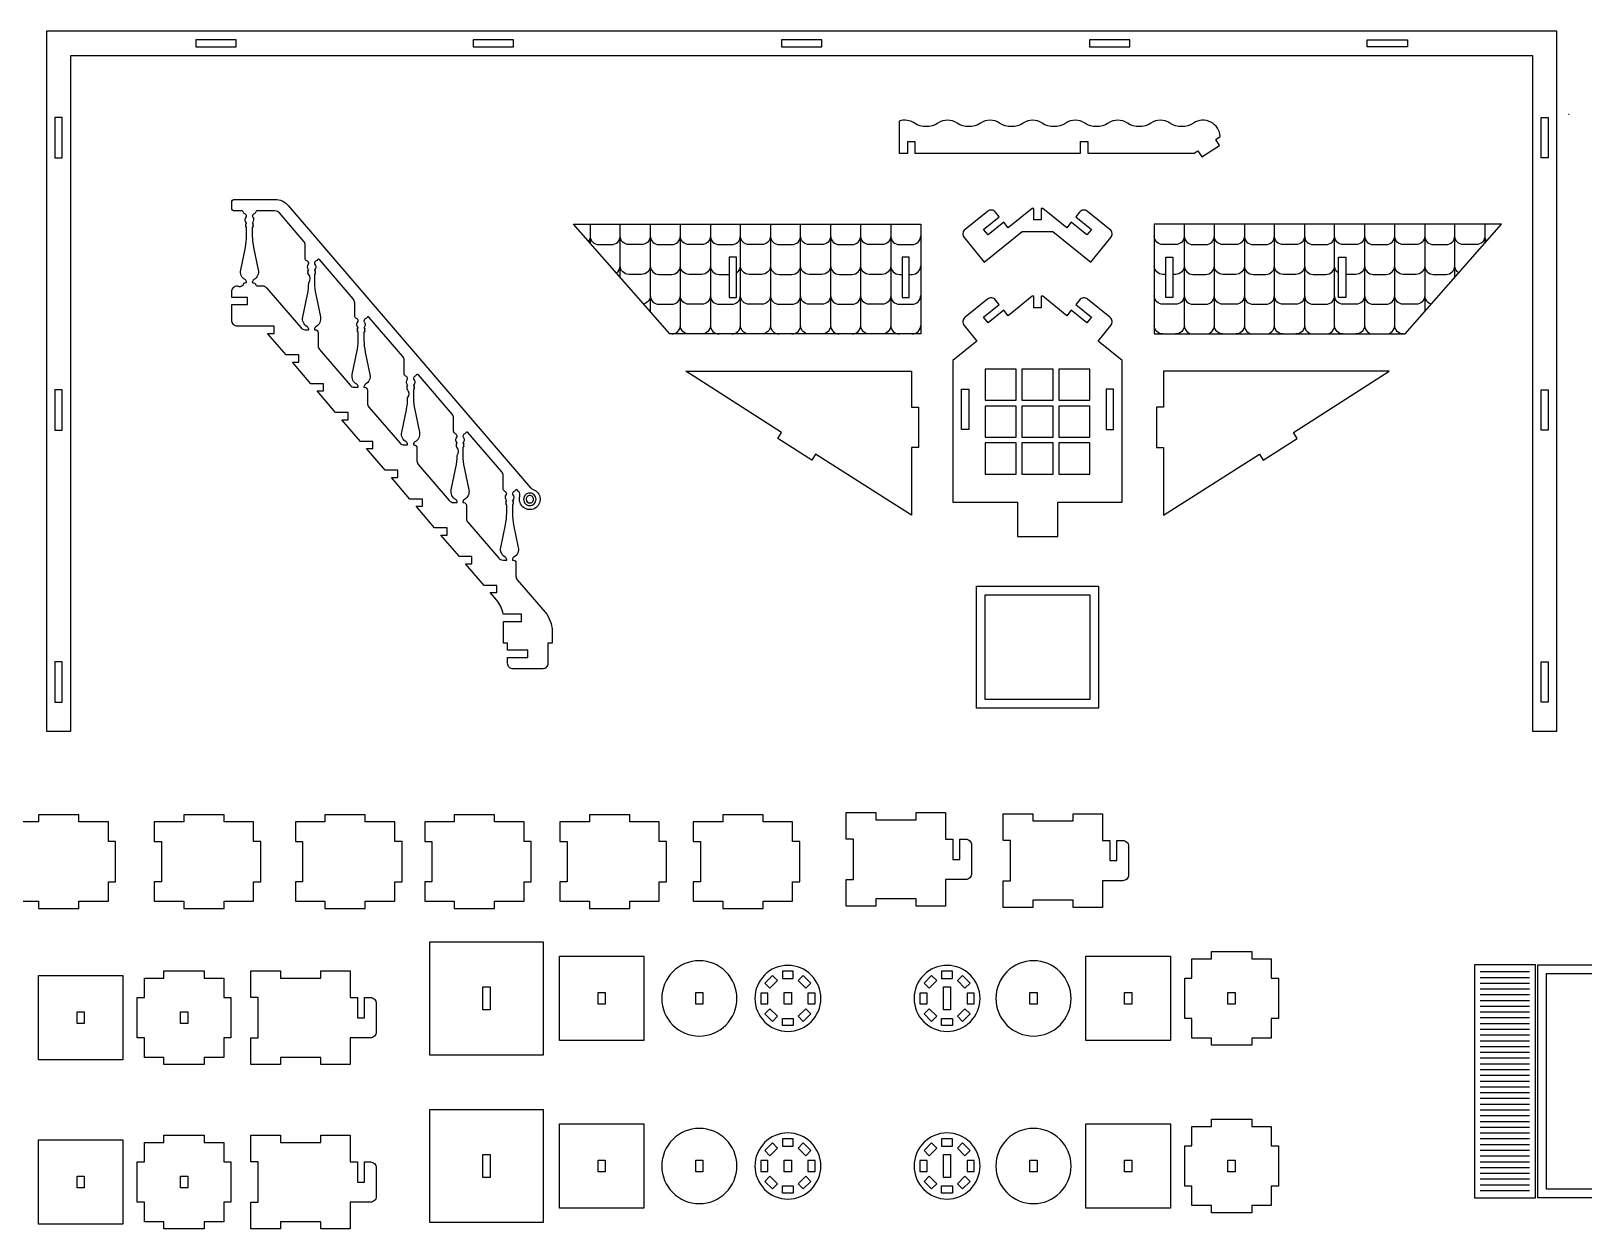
# Model space of a CAD drawing. Extents: x 9656 to 9770, y 1091 to 1154.
# Drawn here: x 9685.45 to 9712.41, y 1091.45 to 1112.24 of the extents above; entities that cross this region are included whole.
import ezdxf

# ---------------------------------------------------------------- set-up
doc = ezdxf.new("R2010")
doc.units = 0
doc.header["$MEASUREMENT"] = 0
doc.layers.add('LAYER_1', color=18, linetype='CONTINUOUS')

msp = doc.modelspace()

# ---------------------------------------------------------------- linework, layer by layer
at = {"layer": 'LAYER_1'}
for points in [[(9711.942, 1112.239), (9685.717, 1112.239), (9685.717, 1100.089), (9686.142, 1100.089), (9686.142, 1111.814), (9711.517, 1111.814), (9711.517, 1100.089), (9711.942, 1100.089)], [(9688.311, 1111.964), (9689.011, 1111.964), (9689.011, 1112.089), (9688.311, 1112.089)], [(9693.13, 1111.964), (9693.83, 1111.964), (9693.83, 1112.089), (9693.13, 1112.089)], [(9698.48, 1111.964), (9699.18, 1111.964), (9699.18, 1112.089), (9698.48, 1112.089)], [(9703.83, 1111.964), (9704.53, 1111.964), (9704.53, 1112.089), (9703.83, 1112.089)], [(9709.348, 1111.964), (9708.648, 1111.964), (9708.648, 1112.089), (9709.348, 1112.089)], [(9685.992, 1110.039), (9685.992, 1110.739), (9685.867, 1110.739), (9685.867, 1110.039)], [(9711.667, 1110.039), (9711.667, 1110.739), (9711.792, 1110.739), (9711.792, 1110.039)], [(9696.542, 1106.981), (9694.87, 1108.89), (9700.898, 1108.89), (9700.898, 1106.981)], [(9709.308, 1106.981), (9710.98, 1108.89), (9704.952, 1108.89), (9704.952, 1106.981)], [(9697.698, 1108.317), (9697.573, 1108.317), (9697.573, 1107.617), (9697.698, 1107.617)], [(9700.698, 1108.317), (9700.573, 1108.317), (9700.573, 1107.617), (9700.698, 1107.617)], [(9705.152, 1108.317), (9705.277, 1108.317), (9705.277, 1107.617), (9705.152, 1107.617)], [(9708.152, 1108.317), (9708.277, 1108.317), (9708.277, 1107.617), (9708.152, 1107.617)], [(9700.861, 1105.012), (9700.736, 1105.012), (9700.736, 1103.835), (9699.072, 1104.896), (9699.005, 1104.791), (9698.415, 1105.167), (9698.482, 1105.273), (9696.819, 1106.334), (9700.736, 1106.334), (9700.736, 1105.712), (9700.861, 1105.712)], [(9702.015, 1105.831), (9702.555, 1105.831), (9702.555, 1106.371), (9702.015, 1106.371)], [(9702.655, 1105.831), (9703.195, 1105.831), (9703.195, 1106.371), (9702.655, 1106.371)], [(9703.295, 1105.831), (9703.835, 1105.831), (9703.835, 1106.371), (9703.295, 1106.371)], [(9704.989, 1105.012), (9705.114, 1105.012), (9705.114, 1103.835), (9706.778, 1104.896), (9706.845, 1104.791), (9707.435, 1105.167), (9707.368, 1105.273), (9709.031, 1106.334), (9705.114, 1106.334), (9705.114, 1105.712), (9704.989, 1105.712)], [(9685.992, 1105.314), (9685.992, 1106.014), (9685.867, 1106.014), (9685.867, 1105.314)], [(9701.606, 1106.021), (9701.731, 1106.021), (9701.731, 1105.321), (9701.606, 1105.321)], [(9704.244, 1106.021), (9704.119, 1106.021), (9704.119, 1105.321), (9704.244, 1105.321)], [(9711.667, 1105.314), (9711.667, 1106.014), (9711.792, 1106.014), (9711.792, 1105.314)], [(9702.015, 1105.191), (9702.555, 1105.191), (9702.555, 1105.731), (9702.015, 1105.731)], [(9702.655, 1105.191), (9703.195, 1105.191), (9703.195, 1105.731), (9702.655, 1105.731)], [(9703.295, 1105.191), (9703.835, 1105.191), (9703.835, 1105.731), (9703.295, 1105.731)], [(9702.015, 1104.551), (9702.555, 1104.551), (9702.555, 1105.091), (9702.015, 1105.091)], [(9702.655, 1104.551), (9703.195, 1104.551), (9703.195, 1105.091), (9702.655, 1105.091)], [(9703.295, 1104.551), (9703.835, 1104.551), (9703.835, 1105.091), (9703.295, 1105.091)], [(9701.865, 1102.606), (9703.985, 1102.606), (9703.985, 1100.486), (9701.865, 1100.486)], [(9702.015, 1102.456), (9703.835, 1102.456), (9703.835, 1100.636), (9702.015, 1100.636)], [(9685.992, 1100.589), (9685.992, 1101.289), (9685.867, 1101.289), (9685.867, 1100.589)], [(9711.667, 1100.589), (9711.667, 1101.289), (9711.792, 1101.289), (9711.792, 1100.589)], [(9685.069, 1098.174), (9685.194, 1098.174), (9685.194, 1097.474), (9685.069, 1097.474), (9685.069, 1097.137), (9685.581, 1097.137), (9685.581, 1097.012), (9686.281, 1097.012), (9686.281, 1097.137), (9686.794, 1097.137), (9686.794, 1097.474), (9686.919, 1097.474), (9686.919, 1098.174), (9686.794, 1098.174), (9686.794, 1098.512), (9686.281, 1098.512), (9686.281, 1098.637), (9685.581, 1098.637), (9685.581, 1098.512), (9685.069, 1098.512)], [(9687.59, 1098.174), (9687.715, 1098.174), (9687.715, 1097.474), (9687.59, 1097.474), (9687.59, 1097.137), (9688.102, 1097.137), (9688.102, 1097.012), (9688.802, 1097.012), (9688.802, 1097.137), (9689.315, 1097.137), (9689.315, 1097.474), (9689.44, 1097.474), (9689.44, 1098.174), (9689.315, 1098.174), (9689.315, 1098.512), (9688.802, 1098.512), (9688.802, 1098.637), (9688.102, 1098.637), (9688.102, 1098.512), (9687.59, 1098.512)], [(9690.042, 1098.174), (9690.167, 1098.174), (9690.167, 1097.474), (9690.042, 1097.474), (9690.042, 1097.137), (9690.554, 1097.137), (9690.554, 1097.012), (9691.254, 1097.012), (9691.254, 1097.137), (9691.767, 1097.137), (9691.767, 1097.474), (9691.892, 1097.474), (9691.892, 1098.174), (9691.767, 1098.174), (9691.767, 1098.512), (9691.254, 1098.512), (9691.254, 1098.637), (9690.554, 1098.637), (9690.554, 1098.512), (9690.042, 1098.512)], [(9692.286, 1098.174), (9692.411, 1098.174), (9692.411, 1097.474), (9692.286, 1097.474), (9692.286, 1097.137), (9692.799, 1097.137), (9692.799, 1097.012), (9693.499, 1097.012), (9693.499, 1097.137), (9694.011, 1097.137), (9694.011, 1097.474), (9694.136, 1097.474), (9694.136, 1098.174), (9694.011, 1098.174), (9694.011, 1098.512), (9693.499, 1098.512), (9693.499, 1098.637), (9692.799, 1098.637), (9692.799, 1098.512), (9692.286, 1098.512)], [(9694.634, 1098.174), (9694.759, 1098.174), (9694.759, 1097.474), (9694.634, 1097.474), (9694.634, 1097.137), (9695.147, 1097.137), (9695.147, 1097.012), (9695.847, 1097.012), (9695.847, 1097.137), (9696.359, 1097.137), (9696.359, 1097.474), (9696.484, 1097.474), (9696.484, 1098.174), (9696.359, 1098.174), (9696.359, 1098.512), (9695.847, 1098.512), (9695.847, 1098.637), (9695.147, 1098.637), (9695.147, 1098.512), (9694.634, 1098.512)], [(9696.948, 1098.174), (9697.073, 1098.174), (9697.073, 1097.474), (9696.948, 1097.474), (9696.948, 1097.137), (9697.46, 1097.137), (9697.46, 1097.012), (9698.16, 1097.012), (9698.16, 1097.137), (9698.673, 1097.137), (9698.673, 1097.474), (9698.798, 1097.474), (9698.798, 1098.174), (9698.673, 1098.174), (9698.673, 1098.512), (9698.16, 1098.512), (9698.16, 1098.637), (9697.46, 1098.637), (9697.46, 1098.512), (9696.948, 1098.512)], [(9692.376, 1094.466), (9692.376, 1096.432), (9694.341, 1096.432), (9694.341, 1094.466)], [(9706.645, 1096.137), (9706.982, 1096.137), (9706.982, 1095.799), (9707.107, 1095.799), (9707.107, 1095.099), (9706.982, 1095.099), (9706.982, 1094.761), (9706.645, 1094.761), (9706.645, 1094.636), (9705.945, 1094.636), (9705.945, 1094.761), (9705.607, 1094.761), (9705.607, 1095.099), (9705.482, 1095.099), (9705.482, 1095.799), (9705.607, 1095.799), (9705.607, 1096.137), (9705.945, 1096.137), (9705.945, 1096.262), (9706.645, 1096.262)], [(9694.626, 1094.716), (9694.626, 1096.182), (9696.091, 1096.182), (9696.091, 1094.716)], [(9703.766, 1094.716), (9703.766, 1096.182), (9705.232, 1096.182), (9705.232, 1094.716)], [(9711.569, 1096.029), (9710.509, 1096.029), (9710.509, 1091.989), (9711.569, 1091.989)], [(9713.729, 1096.029), (9713.729, 1091.989), (9711.609, 1091.989), (9711.609, 1096.029)], [(9685.581, 1094.381), (9685.581, 1095.846), (9687.046, 1095.846), (9687.046, 1094.381)], [(9688.459, 1095.801), (9688.797, 1095.801), (9688.797, 1095.464), (9688.922, 1095.464), (9688.922, 1094.764), (9688.797, 1094.764), (9688.797, 1094.426), (9688.459, 1094.426), (9688.459, 1094.301), (9687.759, 1094.301), (9687.759, 1094.426), (9687.421, 1094.426), (9687.421, 1094.764), (9687.296, 1094.764), (9687.296, 1095.464), (9687.421, 1095.464), (9687.421, 1095.801), (9687.759, 1095.801), (9687.759, 1095.926), (9688.459, 1095.926)], [(9698.412, 1095.76), (9698.28, 1095.628), (9698.192, 1095.716), (9698.324, 1095.848)], [(9698.498, 1095.795), (9698.685, 1095.795), (9698.685, 1095.92), (9698.498, 1095.92)], [(9698.902, 1095.628), (9698.77, 1095.76), (9698.858, 1095.848), (9698.991, 1095.716)], [(9701.176, 1095.76), (9701.044, 1095.628), (9700.955, 1095.716), (9701.087, 1095.848)], [(9701.261, 1095.795), (9701.448, 1095.795), (9701.448, 1095.92), (9701.261, 1095.92)], [(9701.666, 1095.628), (9701.534, 1095.76), (9701.622, 1095.848), (9701.754, 1095.716)], [(9711.759, 1095.879), (9713.579, 1095.879), (9713.579, 1092.139), (9711.759, 1092.139)], [(9693.296, 1095.249), (9693.296, 1095.649), (9693.421, 1095.649), (9693.421, 1095.249)], [(9695.296, 1095.349), (9695.296, 1095.549), (9695.421, 1095.549), (9695.421, 1095.349)], [(9696.991, 1095.349), (9696.991, 1095.549), (9697.116, 1095.549), (9697.116, 1095.349)], [(9698.245, 1095.355), (9698.245, 1095.542), (9698.12, 1095.542), (9698.12, 1095.355)], [(9698.529, 1095.349), (9698.529, 1095.549), (9698.654, 1095.549), (9698.654, 1095.349)], [(9698.938, 1095.542), (9698.938, 1095.355), (9699.063, 1095.355), (9699.063, 1095.542)], [(9701.008, 1095.355), (9701.008, 1095.542), (9700.883, 1095.542), (9700.883, 1095.355)], [(9701.417, 1095.649), (9701.417, 1095.249), (9701.292, 1095.249), (9701.292, 1095.649)], [(9701.701, 1095.542), (9701.701, 1095.355), (9701.826, 1095.355), (9701.826, 1095.542)], [(9702.792, 1095.349), (9702.792, 1095.549), (9702.917, 1095.549), (9702.917, 1095.349)], [(9704.436, 1095.349), (9704.436, 1095.549), (9704.561, 1095.549), (9704.561, 1095.349)], [(9706.232, 1095.349), (9706.232, 1095.549), (9706.357, 1095.549), (9706.357, 1095.349)], [(9686.251, 1095.014), (9686.251, 1095.214), (9686.376, 1095.214), (9686.376, 1095.014)], [(9688.047, 1095.014), (9688.047, 1095.214), (9688.172, 1095.214), (9688.172, 1095.014)], [(9698.412, 1095.138), (9698.28, 1095.27), (9698.192, 1095.182), (9698.324, 1095.049)], [(9698.902, 1095.27), (9698.77, 1095.138), (9698.858, 1095.049), (9698.991, 1095.182)], [(9701.176, 1095.138), (9701.044, 1095.27), (9700.955, 1095.182), (9701.087, 1095.049)], [(9701.666, 1095.27), (9701.534, 1095.138), (9701.622, 1095.049), (9701.754, 1095.182)], [(9698.498, 1095.102), (9698.685, 1095.102), (9698.685, 1094.977), (9698.498, 1094.977)], [(9701.261, 1095.102), (9701.448, 1095.102), (9701.448, 1094.977), (9701.261, 1094.977)], [(9692.376, 1091.557), (9692.376, 1093.523), (9694.341, 1093.523), (9694.341, 1091.557)], [(9694.626, 1091.807), (9694.626, 1093.273), (9696.091, 1093.273), (9696.091, 1091.807)], [(9703.766, 1091.807), (9703.766, 1093.273), (9705.232, 1093.273), (9705.232, 1091.807)], [(9706.645, 1093.228), (9706.982, 1093.228), (9706.982, 1092.89), (9707.107, 1092.89), (9707.107, 1092.19), (9706.982, 1092.19), (9706.982, 1091.852), (9706.645, 1091.852), (9706.645, 1091.727), (9705.945, 1091.727), (9705.945, 1091.852), (9705.607, 1091.852), (9705.607, 1092.19), (9705.482, 1092.19), (9705.482, 1092.89), (9705.607, 1092.89), (9705.607, 1093.228), (9705.945, 1093.228), (9705.945, 1093.353), (9706.645, 1093.353)], [(9685.581, 1091.528), (9685.581, 1092.993), (9687.046, 1092.993), (9687.046, 1091.528)], [(9688.459, 1092.948), (9688.797, 1092.948), (9688.797, 1092.611), (9688.922, 1092.611), (9688.922, 1091.911), (9688.797, 1091.911), (9688.797, 1091.573), (9688.459, 1091.573), (9688.459, 1091.448), (9687.759, 1091.448), (9687.759, 1091.573), (9687.421, 1091.573), (9687.421, 1091.911), (9687.296, 1091.911), (9687.296, 1092.611), (9687.421, 1092.611), (9687.421, 1092.948), (9687.759, 1092.948), (9687.759, 1093.073), (9688.459, 1093.073)], [(9698.498, 1092.886), (9698.685, 1092.886), (9698.685, 1093.011), (9698.498, 1093.011)], [(9701.261, 1092.886), (9701.448, 1092.886), (9701.448, 1093.011), (9701.261, 1093.011)], [(9693.296, 1092.34), (9693.296, 1092.74), (9693.421, 1092.74), (9693.421, 1092.34)], [(9698.412, 1092.851), (9698.28, 1092.719), (9698.192, 1092.807), (9698.324, 1092.94)], [(9698.902, 1092.719), (9698.77, 1092.851), (9698.858, 1092.94), (9698.991, 1092.807)], [(9701.176, 1092.851), (9701.044, 1092.719), (9700.955, 1092.807), (9701.087, 1092.94)], [(9701.417, 1092.74), (9701.417, 1092.34), (9701.292, 1092.34), (9701.292, 1092.74)], [(9701.666, 1092.719), (9701.534, 1092.851), (9701.622, 1092.94), (9701.754, 1092.807)], [(9695.296, 1092.44), (9695.296, 1092.64), (9695.421, 1092.64), (9695.421, 1092.44)], [(9696.991, 1092.44), (9696.991, 1092.64), (9697.116, 1092.64), (9697.116, 1092.44)], [(9698.245, 1092.447), (9698.245, 1092.634), (9698.12, 1092.634), (9698.12, 1092.447)], [(9698.529, 1092.44), (9698.529, 1092.64), (9698.654, 1092.64), (9698.654, 1092.44)], [(9698.938, 1092.634), (9698.938, 1092.447), (9699.063, 1092.447), (9699.063, 1092.634)], [(9701.008, 1092.447), (9701.008, 1092.634), (9700.883, 1092.634), (9700.883, 1092.447)], [(9701.701, 1092.634), (9701.701, 1092.447), (9701.826, 1092.447), (9701.826, 1092.634)], [(9702.792, 1092.44), (9702.792, 1092.64), (9702.917, 1092.64), (9702.917, 1092.44)], [(9704.436, 1092.44), (9704.436, 1092.64), (9704.561, 1092.64), (9704.561, 1092.44)], [(9706.232, 1092.44), (9706.232, 1092.64), (9706.357, 1092.64), (9706.357, 1092.44)], [(9686.251, 1092.161), (9686.251, 1092.361), (9686.376, 1092.361), (9686.376, 1092.161)], [(9688.047, 1092.161), (9688.047, 1092.361), (9688.172, 1092.361), (9688.172, 1092.161)], [(9698.412, 1092.229), (9698.28, 1092.361), (9698.192, 1092.273), (9698.324, 1092.141)], [(9698.498, 1092.194), (9698.685, 1092.194), (9698.685, 1092.069), (9698.498, 1092.069)], [(9698.902, 1092.361), (9698.77, 1092.229), (9698.858, 1092.141), (9698.991, 1092.273)], [(9701.176, 1092.229), (9701.044, 1092.361), (9700.955, 1092.273), (9701.087, 1092.141)], [(9701.261, 1092.194), (9701.448, 1092.194), (9701.448, 1092.069), (9701.261, 1092.069)], [(9701.666, 1092.361), (9701.534, 1092.229), (9701.622, 1092.141), (9701.754, 1092.273)]]:
    msp.add_lwpolyline(points, close=True, dxfattribs=at)
for points in [[(9712.142, 1110.795), (9712.153, 1110.795)], [(9695.158, 1108.89), (9695.158, 1108.561)], [(9695.68, 1107.965), (9695.68, 1108.89)], [(9696.202, 1108.89), (9696.202, 1107.369)], [(9709.648, 1108.89), (9709.648, 1107.369)], [(9710.17, 1107.965), (9710.17, 1108.89)], [(9710.692, 1108.89), (9710.692, 1108.561)], [(9711.469, 1095.909), (9710.609, 1095.909)], [(9711.469, 1095.809), (9710.609, 1095.809)], [(9711.469, 1095.709), (9710.609, 1095.709)], [(9711.469, 1095.609), (9710.609, 1095.609)], [(9711.469, 1095.509), (9710.609, 1095.509)], [(9711.469, 1095.409), (9710.609, 1095.409)], [(9711.469, 1095.309), (9710.609, 1095.309)], [(9711.469, 1095.209), (9710.609, 1095.209)], [(9711.469, 1095.109), (9710.609, 1095.109)], [(9711.469, 1095.009), (9710.609, 1095.009)], [(9711.469, 1094.909), (9710.609, 1094.909)], [(9711.469, 1094.809), (9710.609, 1094.809)], [(9711.469, 1094.709), (9710.609, 1094.709)], [(9711.469, 1094.609), (9710.609, 1094.609)], [(9711.469, 1094.509), (9710.609, 1094.509)], [(9711.469, 1094.409), (9710.609, 1094.409)], [(9711.469, 1094.309), (9710.609, 1094.309)], [(9711.469, 1094.209), (9710.609, 1094.209)], [(9711.469, 1094.109), (9710.609, 1094.109)], [(9711.469, 1094.009), (9710.609, 1094.009)], [(9711.469, 1093.909), (9710.609, 1093.909)], [(9711.469, 1093.809), (9710.609, 1093.809)], [(9711.469, 1093.709), (9710.609, 1093.709)], [(9711.469, 1093.609), (9710.609, 1093.609)], [(9711.469, 1093.509), (9710.609, 1093.509)], [(9711.469, 1093.409), (9710.609, 1093.409)], [(9711.469, 1093.309), (9710.609, 1093.309)], [(9711.469, 1093.209), (9710.609, 1093.209)], [(9711.469, 1093.109), (9710.609, 1093.109)], [(9711.469, 1093.009), (9710.609, 1093.009)], [(9711.469, 1092.909), (9710.609, 1092.909)], [(9711.469, 1092.809), (9710.609, 1092.809)], [(9711.469, 1092.709), (9710.609, 1092.709)], [(9711.469, 1092.609), (9710.609, 1092.609)], [(9711.469, 1092.509), (9710.609, 1092.509)], [(9711.469, 1092.409), (9710.609, 1092.409)], [(9711.469, 1092.309), (9710.609, 1092.309)], [(9711.469, 1092.209), (9710.609, 1092.209)], [(9711.469, 1092.109), (9710.609, 1092.109)]]:
    msp.add_lwpolyline(points, dxfattribs=at)
for points in [[(9703.672, 1110.12), (9703.672, 1110.32), (9703.797, 1110.32), (9703.797, 1110.12), (9705.646, 1110.12), (9705.71, 1110.16), (9705.777, 1110.055), (9706.087, 1110.253), (9706.02, 1110.358), (9706.097, 1110.407, 0.579603), (9705.632, 1110.641, -0.300981), (9705.224, 1110.641, 0.300981), (9704.893, 1110.641, -0.300981), (9704.485, 1110.641, 0.300981), (9704.154, 1110.641, -0.300981), (9703.746, 1110.641, 0.300981), (9703.414, 1110.641, -0.300981), (9703.006, 1110.641, 0.300981), (9702.675, 1110.641, -0.300981), (9702.267, 1110.641, 0.300981), (9701.936, 1110.641, -0.300981), (9701.528, 1110.641, 0.300981), (9701.197, 1110.641, -0.300981), (9700.789, 1110.641, 0.236244), (9700.522, 1110.674), (9700.522, 1110.12), (9700.672, 1110.12), (9700.672, 1110.32), (9700.797, 1110.32), (9700.797, 1110.12)], [(9693.652, 1101.992), (9693.965, 1101.992), (9693.965, 1102.117), (9693.647, 1102.117, 0.140614), (9693.532, 1102.368), (9693.425, 1102.492), (9693.536, 1102.492), (9693.536, 1102.617), (9693.317, 1102.617), (9692.995, 1102.992), (9693.106, 1102.992), (9693.106, 1103.117), (9692.888, 1103.117), (9692.566, 1103.492), (9692.677, 1103.492), (9692.677, 1103.617), (9692.458, 1103.617), (9692.136, 1103.992), (9692.247, 1103.992), (9692.247, 1104.117), (9692.029, 1104.117), (9691.707, 1104.492), (9691.818, 1104.492), (9691.818, 1104.617), (9691.599, 1104.617), (9691.277, 1104.992), (9691.388, 1104.992), (9691.388, 1105.117), (9691.17, 1105.117), (9690.848, 1105.492), (9690.959, 1105.492), (9690.959, 1105.617), (9690.74, 1105.617), (9690.418, 1105.992), (9690.529, 1105.992), (9690.529, 1106.117), (9690.311, 1106.117), (9689.988, 1106.492), (9690.1, 1106.492), (9690.1, 1106.617), (9689.881, 1106.617), (9689.559, 1106.992), (9689.67, 1106.992), (9689.67, 1107.117), (9689.036, 1107.117, -0.414214), (9688.936, 1107.217), (9688.936, 1107.492), (9689.207, 1107.492), (9689.207, 1107.617), (9688.936, 1107.617), (9688.936, 1107.717, -0.414214), (9689.036, 1107.817, 0.352171), (9689.133, 1107.833, -0.352171), (9689.182, 1107.872), (9689.193, 1107.872), (9689.193, 1107.881, 0.272519), (9689.168, 1107.925, -0.328849), (9689.091, 1108.093), (9689.172, 1108.482, 0.051698), (9689.193, 1108.687), (9689.193, 1108.83, 0.366837), (9689.189, 1108.835, -0.600564), (9689.183, 1108.854, 0.39765), (9689.183, 1108.86, -0.39765), (9689.183, 1108.875, 0.39765), (9689.183, 1108.882, -0.594353), (9689.189, 1108.901, 0.584261), (9689.192, 1108.909, -0.375636), (9689.191, 1109.015, 0.187098), (9689.193, 1109.022, 0.294683), (9689.163, 1109.066, -0.244569), (9689.133, 1109.102, 0.352171), (9689.113, 1109.117), (9688.986, 1109.117, -0.414214), (9688.936, 1109.167), (9688.936, 1109.267, -0.414214), (9688.986, 1109.317), (9689.686, 1109.317, -0.21865), (9689.914, 1109.213), (9694.124, 1104.312, 0.134714), (9694.168, 1104.283, -0.655406), (9694.196, 1103.954, -0.655406), (9693.937, 1104.158, 0.245805), (9693.916, 1104.248), (9693.895, 1104.272, 0.507332), (9693.863, 1104.27, -0.156752), (9693.839, 1104.25, 0.294683), (9693.809, 1104.205, 0.187098), (9693.811, 1104.198, -0.375636), (9693.81, 1104.092, 0.584261), (9693.813, 1104.084, -0.594353), (9693.819, 1104.066, 0.39765), (9693.819, 1104.059, -0.39765), (9693.819, 1104.044, 0.39765), (9693.819, 1104.037, -0.600564), (9693.813, 1104.019, 0.366837), (9693.809, 1104.014), (9693.809, 1103.871, 0.051698), (9693.83, 1103.666), (9693.911, 1103.277, -0.328849), (9693.834, 1103.108, 0.272519), (9693.809, 1103.064), (9693.809, 1103.056), (9693.82, 1103.056, -0.414214), (9693.87, 1103.006), (9693.87, 1102.778, 0.179323), (9693.894, 1102.713), (9694.377, 1102.151, -0.179323), (9694.498, 1101.825), (9694.498, 1101.617), (9694.425, 1101.617), (9694.425, 1101.267, -0.414214), (9694.325, 1101.167), (9693.825, 1101.167, -0.414214), (9693.725, 1101.267), (9693.725, 1101.367), (9694.075, 1101.367), (9694.075, 1101.492), (9693.725, 1101.492), (9693.725, 1101.617), (9693.652, 1101.617)], [(9702.988, 1109.161), (9702.988, 1108.961), (9702.863, 1108.961), (9702.863, 1109.161), (9702.834, 1109.161), (9702.417, 1108.823), (9702.338, 1108.92), (9702.066, 1108.7), (9701.988, 1108.797), (9702.26, 1109.017), (9702.197, 1109.095, 0.414214), (9702.056, 1109.11), (9701.667, 1108.795, 0.414214), (9701.653, 1108.654), (9701.999, 1108.227), (9702.658, 1108.761), (9703.192, 1108.761), (9703.851, 1108.227), (9704.197, 1108.654, 0.414214), (9704.183, 1108.795), (9703.794, 1109.11, 0.414214), (9703.653, 1109.095), (9703.59, 1109.017), (9703.862, 1108.797), (9703.784, 1108.7), (9703.512, 1108.92), (9703.433, 1108.823), (9703.016, 1109.161)], [(9689.354, 1109.102, -0.251154), (9689.324, 1109.066, 0.294683), (9689.293, 1109.022, 0.187098), (9689.296, 1109.015, -0.375636), (9689.295, 1108.909, 0.584261), (9689.298, 1108.901, -0.594353), (9689.304, 1108.882, 0.39765), (9689.304, 1108.875, -0.39765), (9689.304, 1108.86, 0.39765), (9689.304, 1108.854, -0.600564), (9689.297, 1108.835, 0.366837), (9689.293, 1108.83), (9689.293, 1108.687, 0.051698), (9689.315, 1108.482), (9689.396, 1108.093, -0.328849), (9689.319, 1107.925, 0.272519), (9689.293, 1107.881), (9689.293, 1107.872, -0.352171), (9689.354, 1107.833, 0.352171), (9689.373, 1107.817), (9689.463, 1107.817, -0.21865), (9689.539, 1107.783), (9690.134, 1107.091, 0.21865), (9690.209, 1107.056), (9690.272, 1107.056), (9690.272, 1107.064, 0.272519), (9690.246, 1107.108, -0.328849), (9690.169, 1107.277), (9690.251, 1107.666, 0.051698), (9690.272, 1107.871, 0.366837), (9690.268, 1108.019, -0.600564), (9690.262, 1108.037, 0.39765), (9690.262, 1108.044, -0.39765), (9690.262, 1108.059, 0.39765), (9690.262, 1108.066, -0.594353), (9690.268, 1108.084, 0.584261), (9690.271, 1108.092, -0.375636), (9690.27, 1108.198, 0.187098), (9690.272, 1108.205, 0.294683), (9690.241, 1108.25, -0.302722), (9690.211, 1108.296), (9690.211, 1108.524, 0.179323), (9690.187, 1108.589), (9689.762, 1109.083, 0.21865), (9689.686, 1109.117), (9689.373, 1109.117, 0.352171)], [(9691.127, 1107.019, -0.600564), (9691.121, 1107.037, 0.39765), (9691.121, 1107.044, -0.39765), (9691.121, 1107.059, 0.39765), (9691.121, 1107.066, -0.594353), (9691.127, 1107.084, 0.584261), (9691.13, 1107.092, -0.375636), (9691.129, 1107.198, 0.187098), (9691.131, 1107.205, 0.294683), (9691.101, 1107.25, -0.302722), (9691.07, 1107.296), (9691.07, 1107.524, 0.179323), (9691.046, 1107.589), (9690.458, 1108.272, 0.507332), (9690.426, 1108.27, -0.156752), (9690.403, 1108.25, 0.294683), (9690.372, 1108.205, 0.187098), (9690.375, 1108.198, -0.375636), (9690.374, 1108.092, 0.584261), (9690.377, 1108.084, -0.594353), (9690.383, 1108.066, 0.39765), (9690.383, 1108.059, -0.39765), (9690.383, 1108.044, 0.39765), (9690.383, 1108.037, -0.600564), (9690.376, 1108.019, 0.366837), (9690.372, 1108.014), (9690.372, 1107.871, 0.051698), (9690.393, 1107.666), (9690.475, 1107.277, -0.328849), (9690.398, 1107.108, 0.272519), (9690.372, 1107.064), (9690.372, 1107.056), (9690.384, 1107.056, -0.414214), (9690.434, 1107.006), (9690.434, 1106.778, 0.179323), (9690.458, 1106.713), (9690.993, 1106.091, 0.21865), (9691.068, 1106.056), (9691.131, 1106.056), (9691.131, 1106.064, 0.272519), (9691.106, 1106.108, -0.328849), (9691.029, 1106.277), (9691.11, 1106.666, 0.051698), (9691.131, 1106.871), (9691.131, 1107.014, 0.366837)], [(9703.275, 1103.464), (9703.275, 1104.064), (9704.394, 1104.064), (9704.394, 1106.521), (9703.977, 1106.858), (9704.197, 1107.13, 0.414214), (9704.183, 1107.271), (9703.794, 1107.586, 0.414214), (9703.653, 1107.571), (9703.59, 1107.493), (9703.862, 1107.273), (9703.784, 1107.176), (9703.512, 1107.396), (9703.433, 1107.299), (9703.016, 1107.636), (9702.988, 1107.636), (9702.988, 1107.436), (9702.863, 1107.436), (9702.863, 1107.636), (9702.834, 1107.636), (9702.417, 1107.299), (9702.338, 1107.396), (9702.066, 1107.176), (9701.988, 1107.273), (9702.26, 1107.493), (9702.197, 1107.571, 0.414214), (9702.056, 1107.586), (9701.667, 1107.271, 0.414214), (9701.653, 1107.13), (9701.873, 1106.858), (9701.456, 1106.521), (9701.456, 1104.064), (9702.575, 1104.064), (9702.575, 1103.464)], [(9691.969, 1105.666, 0.051698), (9691.99, 1105.871, 0.366837), (9691.986, 1106.019, -0.600564), (9691.98, 1106.037, 0.39765), (9691.98, 1106.044, -0.39765), (9691.98, 1106.059, 0.39765), (9691.98, 1106.066, -0.594353), (9691.986, 1106.084, 0.584261), (9691.989, 1106.092, -0.375636), (9691.988, 1106.198, 0.187098), (9691.99, 1106.205, 0.294683), (9691.96, 1106.25, -0.302722), (9691.929, 1106.296), (9691.929, 1106.524, 0.179323), (9691.905, 1106.589), (9691.318, 1107.272, 0.507332), (9691.285, 1107.27, -0.156752), (9691.262, 1107.25, 0.294683), (9691.231, 1107.205, 0.187098), (9691.234, 1107.198, -0.375636), (9691.233, 1107.092, 0.584261), (9691.236, 1107.084, -0.594353), (9691.242, 1107.066, 0.39765), (9691.242, 1107.059, -0.39765), (9691.242, 1107.044, 0.39765), (9691.242, 1107.037, -0.600564), (9691.235, 1107.019, 0.366837), (9691.231, 1107.014), (9691.231, 1106.871, 0.051698), (9691.253, 1106.666), (9691.334, 1106.277, -0.328849), (9691.257, 1106.108, 0.272519), (9691.231, 1106.064), (9691.231, 1106.056), (9691.243, 1106.056, -0.414214), (9691.293, 1106.006), (9691.293, 1105.778, 0.179323), (9691.317, 1105.713), (9691.852, 1105.091, 0.21865), (9691.928, 1105.056), (9691.99, 1105.056), (9691.99, 1105.064, 0.272519), (9691.965, 1105.108, -0.328849), (9691.888, 1105.277)], [(9692.849, 1104.871, 0.366837), (9692.845, 1105.019, -0.600564), (9692.839, 1105.037, 0.39765), (9692.839, 1105.044, -0.39765), (9692.839, 1105.059, 0.39765), (9692.839, 1105.066, -0.594353), (9692.845, 1105.084, 0.584261), (9692.848, 1105.092, -0.375636), (9692.847, 1105.198, 0.187098), (9692.849, 1105.205, 0.294683), (9692.819, 1105.25, -0.302722), (9692.788, 1105.296), (9692.788, 1105.524, 0.179323), (9692.764, 1105.589), (9692.177, 1106.272, 0.507332), (9692.144, 1106.27, -0.156752), (9692.121, 1106.25, 0.294683), (9692.09, 1106.205, 0.187098), (9692.093, 1106.198, -0.375636), (9692.092, 1106.092, 0.584261), (9692.095, 1106.084, -0.594353), (9692.101, 1106.066, 0.39765), (9692.101, 1106.059, -0.39765), (9692.101, 1106.044, 0.39765), (9692.101, 1106.037, -0.600564), (9692.095, 1106.019, 0.366837), (9692.09, 1106.014), (9692.09, 1105.871, 0.051698), (9692.112, 1105.666), (9692.193, 1105.277, -0.328849), (9692.116, 1105.108, 0.272519), (9692.09, 1105.064), (9692.09, 1105.056), (9692.102, 1105.056, -0.414214), (9692.152, 1105.006), (9692.152, 1104.778, 0.179323), (9692.176, 1104.713), (9692.711, 1104.091, 0.21865), (9692.787, 1104.056), (9692.849, 1104.056), (9692.849, 1104.064, 0.272519), (9692.824, 1104.108, -0.328849), (9692.747, 1104.277), (9692.828, 1104.666, 0.051698)], [(9693.709, 1104.014, 0.366837), (9693.704, 1104.019, -0.600564), (9693.698, 1104.037, 0.39765), (9693.698, 1104.044, -0.39765), (9693.698, 1104.059, 0.39765), (9693.698, 1104.066, -0.594353), (9693.704, 1104.084, 0.584261), (9693.707, 1104.092, -0.375636), (9693.706, 1104.198, 0.187098), (9693.709, 1104.205, 0.294683), (9693.678, 1104.25, -0.302722), (9693.647, 1104.296), (9693.647, 1104.524, 0.179323), (9693.623, 1104.589), (9693.036, 1105.272, 0.507332), (9693.004, 1105.27, -0.156752), (9692.98, 1105.25, 0.294683), (9692.95, 1105.205, 0.187098), (9692.952, 1105.198, -0.375636), (9692.951, 1105.092, 0.584261), (9692.954, 1105.084, -0.594353), (9692.96, 1105.066, 0.39765), (9692.96, 1105.059, -0.39765), (9692.96, 1105.044, 0.39765), (9692.96, 1105.037, -0.600564), (9692.954, 1105.019, 0.366837), (9692.949, 1105.014), (9692.949, 1104.871, 0.051698), (9692.971, 1104.666), (9693.052, 1104.277, -0.328849), (9692.975, 1104.108, 0.272519), (9692.949, 1104.064), (9692.949, 1104.056), (9692.961, 1104.056, -0.414214), (9693.011, 1104.006), (9693.011, 1103.778, 0.179323), (9693.035, 1103.713), (9693.57, 1103.091, 0.21865), (9693.646, 1103.056), (9693.709, 1103.056), (9693.709, 1103.064, 0.272519), (9693.683, 1103.108, -0.328849), (9693.606, 1103.277), (9693.687, 1103.666, 0.051698), (9693.709, 1103.871)], [(9694.11, 1104.221, 0.414214), (9694.002, 1104.112, 0.414214), (9694.11, 1104.004, 0.414214), (9694.219, 1104.112, 0.414214)], [(9694.11, 1104.177, 0.414214), (9694.046, 1104.112, 0.414214), (9694.11, 1104.048, 0.414214), (9694.175, 1104.112, 0.414214)], [(9701.454, 1098.212), (9701.454, 1097.862), (9701.579, 1097.862), (9701.579, 1098.212), (9701.679, 1098.212, -0.414214), (9701.779, 1098.112), (9701.779, 1097.612, -0.414214), (9701.679, 1097.512), (9701.329, 1097.512), (9701.329, 1097.05), (9700.816, 1097.05), (9700.816, 1097.175), (9700.116, 1097.175), (9700.116, 1097.05), (9699.604, 1097.05), (9699.604, 1097.512), (9699.729, 1097.512), (9699.729, 1098.212), (9699.604, 1098.212), (9699.604, 1098.675), (9700.116, 1098.675), (9700.116, 1098.55), (9700.816, 1098.55), (9700.816, 1098.675), (9701.329, 1098.675), (9701.329, 1098.212)], [(9704.179, 1098.192), (9704.179, 1097.842), (9704.304, 1097.842), (9704.304, 1098.192), (9704.404, 1098.192, -0.414214), (9704.504, 1098.092), (9704.504, 1097.592, -0.414214), (9704.404, 1097.492), (9704.054, 1097.492), (9704.054, 1097.029), (9703.542, 1097.029), (9703.542, 1097.154), (9702.842, 1097.154), (9702.842, 1097.029), (9702.329, 1097.029), (9702.329, 1097.492), (9702.454, 1097.492), (9702.454, 1098.192), (9702.329, 1098.192), (9702.329, 1098.654), (9702.842, 1098.654), (9702.842, 1098.529), (9703.542, 1098.529), (9703.542, 1098.654), (9704.054, 1098.654), (9704.054, 1098.192)], [(9697.054, 1096.102, 0.414214), (9696.401, 1095.449, 0.414214), (9697.054, 1094.796, 0.414214), (9697.707, 1095.449, 0.414214)], [(9698.591, 1096.022, 0.414214), (9698.018, 1095.449, 0.414214), (9698.591, 1094.876, 0.414214), (9699.164, 1095.449, 0.414214)], [(9701.355, 1096.022, 0.414214), (9700.782, 1095.449, 0.414214), (9701.355, 1094.876, 0.414214), (9701.928, 1095.449, 0.414214)], [(9702.855, 1096.102, 0.414214), (9702.202, 1095.449, 0.414214), (9702.855, 1094.796, 0.414214), (9703.508, 1095.449, 0.414214)], [(9691.118, 1095.464), (9691.118, 1095.114), (9691.243, 1095.114), (9691.243, 1095.464), (9691.343, 1095.464, -0.414214), (9691.443, 1095.364), (9691.443, 1094.864, -0.414214), (9691.343, 1094.764), (9690.993, 1094.764), (9690.993, 1094.301), (9690.48, 1094.301), (9690.48, 1094.426), (9689.78, 1094.426), (9689.78, 1094.301), (9689.268, 1094.301), (9689.268, 1094.764), (9689.393, 1094.764), (9689.393, 1095.464), (9689.268, 1095.464), (9689.268, 1095.926), (9689.78, 1095.926), (9689.78, 1095.801), (9690.48, 1095.801), (9690.48, 1095.926), (9690.993, 1095.926), (9690.993, 1095.464)], [(9691.118, 1092.611), (9691.118, 1092.261), (9691.243, 1092.261), (9691.243, 1092.611), (9691.343, 1092.611, -0.414214), (9691.443, 1092.511), (9691.443, 1092.011, -0.414214), (9691.343, 1091.911), (9690.993, 1091.911), (9690.993, 1091.448), (9690.48, 1091.448), (9690.48, 1091.573), (9689.78, 1091.573), (9689.78, 1091.448), (9689.268, 1091.448), (9689.268, 1091.911), (9689.393, 1091.911), (9689.393, 1092.611), (9689.268, 1092.611), (9689.268, 1093.073), (9689.78, 1093.073), (9689.78, 1092.948), (9690.48, 1092.948), (9690.48, 1093.073), (9690.993, 1093.073), (9690.993, 1092.611)], [(9697.054, 1093.193, 0.414214), (9696.401, 1092.54, 0.414214), (9697.054, 1091.887, 0.414214), (9697.707, 1092.54, 0.414214)], [(9698.591, 1093.113, 0.414214), (9698.018, 1092.54, 0.414214), (9698.591, 1091.967, 0.414214), (9699.164, 1092.54, 0.414214)], [(9701.355, 1093.113, 0.414214), (9700.782, 1092.54, 0.414214), (9701.355, 1091.967, 0.414214), (9701.928, 1092.54, 0.414214)], [(9702.855, 1093.193, 0.414214), (9702.202, 1092.54, 0.414214), (9702.855, 1091.887, 0.414214), (9703.508, 1092.54, 0.414214)]]:
    msp.add_lwpolyline(points, format="xyb", close=True, dxfattribs=at)
for points in [[(9696.574, 1106.981, 0.414214), (9696.724, 1107.131), (9696.724, 1108.89)], [(9697.246, 1108.89), (9697.246, 1107.131, -0.414214), (9697.096, 1106.981)], [(9697.918, 1106.981, -0.414214), (9697.768, 1107.131), (9697.768, 1108.89)], [(9698.289, 1108.89), (9698.289, 1107.131, -0.414214), (9698.139, 1106.981)], [(9698.661, 1106.981, 0.414214), (9698.811, 1107.131), (9698.811, 1108.89)], [(9699.333, 1108.89), (9699.333, 1107.131, -0.414214), (9699.183, 1106.981)], [(9699.705, 1106.981, 0.414214), (9699.855, 1107.131), (9699.855, 1108.89)], [(9700.377, 1108.89), (9700.377, 1107.131, 0.414214), (9700.527, 1106.981)], [(9705.473, 1108.89), (9705.473, 1107.131, -0.414214), (9705.323, 1106.981)], [(9705.845, 1106.981, 0.414214), (9705.995, 1107.131), (9705.995, 1108.89)], [(9706.517, 1108.89), (9706.517, 1107.131, -0.414214), (9706.367, 1106.981)], [(9707.189, 1106.981, -0.414214), (9707.039, 1107.131), (9707.039, 1108.89)], [(9707.561, 1108.89), (9707.561, 1107.131, 0.414214), (9707.711, 1106.981)], [(9708.233, 1106.981, -0.414214), (9708.083, 1107.131), (9708.083, 1108.89)], [(9708.604, 1108.89), (9708.604, 1107.131, 0.414214), (9708.754, 1106.981)], [(9709.276, 1106.981, -0.414214), (9709.126, 1107.131), (9709.126, 1108.89)], [(9695.158, 1108.683, -0.159509), (9695.129, 1108.595)], [(9695.158, 1108.683, 0.414214), (9695.308, 1108.533), (9695.53, 1108.533, 0.414214), (9695.68, 1108.683)], [(9696.202, 1108.683, -0.414214), (9696.052, 1108.533), (9695.83, 1108.533, -0.414214), (9695.68, 1108.683)], [(9696.202, 1108.683, 0.414214), (9696.352, 1108.533), (9696.574, 1108.533, 0.414214), (9696.724, 1108.683)], [(9697.246, 1108.683, -0.414214), (9697.096, 1108.533), (9696.874, 1108.533, -0.414214), (9696.724, 1108.683)], [(9697.246, 1108.683, 0.414214), (9697.396, 1108.533), (9697.618, 1108.533, 0.414214), (9697.768, 1108.683)], [(9698.289, 1108.683, -0.414214), (9698.139, 1108.533), (9697.918, 1108.533, -0.414214), (9697.768, 1108.683)], [(9698.289, 1108.683, 0.414214), (9698.439, 1108.533), (9698.661, 1108.533, 0.414214), (9698.811, 1108.683)], [(9699.333, 1108.683, -0.414214), (9699.183, 1108.533), (9698.961, 1108.533, -0.414214), (9698.811, 1108.683)], [(9699.333, 1108.683, 0.414214), (9699.483, 1108.533), (9699.705, 1108.533, 0.414214), (9699.855, 1108.683)], [(9700.377, 1108.683, -0.414214), (9700.227, 1108.533), (9700.005, 1108.533, -0.414214), (9699.855, 1108.683)], [(9700.377, 1108.683, 0.414214), (9700.527, 1108.533), (9700.748, 1108.533, 0.414214), (9700.898, 1108.683)], [(9705.473, 1108.683, -0.414214), (9705.323, 1108.533), (9705.102, 1108.533, -0.414214), (9704.952, 1108.683)], [(9705.473, 1108.683, 0.414214), (9705.623, 1108.533), (9705.845, 1108.533, 0.414214), (9705.995, 1108.683)], [(9706.517, 1108.683, -0.414214), (9706.367, 1108.533), (9706.145, 1108.533, -0.414214), (9705.995, 1108.683)], [(9706.517, 1108.683, 0.414214), (9706.667, 1108.533), (9706.889, 1108.533, 0.414214), (9707.039, 1108.683)], [(9707.561, 1108.683, -0.414214), (9707.411, 1108.533), (9707.189, 1108.533, -0.414214), (9707.039, 1108.683)], [(9707.561, 1108.683, 0.414214), (9707.711, 1108.533), (9707.933, 1108.533, 0.414214), (9708.083, 1108.683)], [(9708.604, 1108.683, -0.414214), (9708.454, 1108.533), (9708.233, 1108.533, -0.414214), (9708.083, 1108.683)], [(9708.604, 1108.683, 0.414214), (9708.754, 1108.533), (9708.976, 1108.533, 0.414214), (9709.126, 1108.683)], [(9709.648, 1108.683, -0.414214), (9709.498, 1108.533), (9709.276, 1108.533, -0.414214), (9709.126, 1108.683)], [(9709.648, 1108.683, 0.414214), (9709.798, 1108.533), (9710.02, 1108.533, 0.414214), (9710.17, 1108.683)], [(9710.692, 1108.683, -0.414214), (9710.542, 1108.533), (9710.32, 1108.533, -0.414214), (9710.17, 1108.683)], [(9710.692, 1108.683, 0.159509), (9710.721, 1108.595)], [(9695.614, 1108.041, 0.249891), (9695.68, 1108.166)], [(9696.202, 1108.166, -0.414214), (9696.052, 1108.016), (9695.83, 1108.016, -0.414214), (9695.68, 1108.166)], [(9696.202, 1108.166, 0.414214), (9696.352, 1108.016), (9696.574, 1108.016, 0.414214), (9696.724, 1108.166)], [(9697.246, 1108.166, -0.414214), (9697.096, 1108.016), (9696.874, 1108.016, -0.414214), (9696.724, 1108.166)], [(9697.246, 1108.166, 0.414214), (9697.396, 1108.016), (9697.573, 1108.016)], [(9697.698, 1108.039, 0.255564), (9697.768, 1108.166)], [(9698.289, 1108.166, -0.414214), (9698.139, 1108.016), (9697.918, 1108.016, -0.414214), (9697.768, 1108.166)], [(9698.289, 1108.166, 0.414214), (9698.439, 1108.016), (9698.661, 1108.016, 0.414214), (9698.811, 1108.166)], [(9699.333, 1108.166, -0.414214), (9699.183, 1108.016), (9698.961, 1108.016, -0.414214), (9698.811, 1108.166)], [(9699.333, 1108.166, 0.414214), (9699.483, 1108.016), (9699.705, 1108.016, 0.414214), (9699.855, 1108.166)], [(9700.377, 1108.166, -0.414214), (9700.227, 1108.016), (9700.005, 1108.016, -0.414214), (9699.855, 1108.166)], [(9700.377, 1108.166, 0.414214), (9700.527, 1108.016), (9700.573, 1108.016)], [(9700.698, 1108.016), (9700.748, 1108.016, 0.414214), (9700.898, 1108.166)], [(9705.152, 1108.016), (9705.102, 1108.016, -0.414214), (9704.952, 1108.166)], [(9705.473, 1108.166, -0.414214), (9705.323, 1108.016), (9705.277, 1108.016)], [(9705.473, 1108.166, 0.414214), (9705.623, 1108.016), (9705.845, 1108.016, 0.414214), (9705.995, 1108.166)], [(9706.517, 1108.166, -0.414214), (9706.367, 1108.016), (9706.145, 1108.016, -0.414214), (9705.995, 1108.166)], [(9706.517, 1108.166, 0.414214), (9706.667, 1108.016), (9706.889, 1108.016, 0.414214), (9707.039, 1108.166)], [(9707.561, 1108.166, -0.414214), (9707.411, 1108.016), (9707.189, 1108.016, -0.414214), (9707.039, 1108.166)], [(9707.561, 1108.166, 0.414214), (9707.711, 1108.016), (9707.933, 1108.016, 0.414214), (9708.083, 1108.166)], [(9708.152, 1108.039, -0.255564), (9708.083, 1108.166)], [(9708.604, 1108.166, -0.414214), (9708.454, 1108.016), (9708.277, 1108.016)], [(9708.604, 1108.166, 0.414214), (9708.754, 1108.016), (9708.976, 1108.016, 0.414214), (9709.126, 1108.166)], [(9709.648, 1108.166, -0.414214), (9709.498, 1108.016), (9709.276, 1108.016, -0.414214), (9709.126, 1108.166)], [(9709.648, 1108.166, 0.414214), (9709.798, 1108.016), (9710.02, 1108.016, 0.414214), (9710.17, 1108.166)], [(9710.236, 1108.041, -0.249891), (9710.17, 1108.166)], [(9696.202, 1107.648, -0.349089), (9696.086, 1107.502)], [(9696.202, 1107.648, 0.414214), (9696.352, 1107.498), (9696.574, 1107.498, 0.414214), (9696.724, 1107.648)], [(9697.246, 1107.648, -0.414214), (9697.096, 1107.498), (9696.874, 1107.498, -0.414214), (9696.724, 1107.648)], [(9697.246, 1107.648, 0.414214), (9697.396, 1107.498), (9697.618, 1107.498, 0.414214), (9697.768, 1107.648)], [(9698.289, 1107.648, -0.414214), (9698.139, 1107.498), (9697.918, 1107.498, -0.414214), (9697.768, 1107.648)], [(9698.289, 1107.648, 0.414214), (9698.439, 1107.498), (9698.661, 1107.498, 0.414214), (9698.811, 1107.648)], [(9699.333, 1107.648, -0.414214), (9699.183, 1107.498), (9698.961, 1107.498, -0.414214), (9698.811, 1107.648)], [(9699.333, 1107.648, 0.414214), (9699.483, 1107.498), (9699.705, 1107.498, 0.414214), (9699.855, 1107.648)], [(9700.377, 1107.648, -0.414214), (9700.227, 1107.498), (9700.005, 1107.498, -0.414214), (9699.855, 1107.648)], [(9700.377, 1107.648, 0.414214), (9700.527, 1107.498), (9700.748, 1107.498, 0.414214), (9700.898, 1107.648)], [(9705.473, 1107.648, -0.414214), (9705.323, 1107.498), (9705.102, 1107.498, -0.414214), (9704.952, 1107.648)], [(9705.473, 1107.648, 0.414214), (9705.623, 1107.498), (9705.845, 1107.498, 0.414214), (9705.995, 1107.648)], [(9706.517, 1107.648, -0.414214), (9706.367, 1107.498), (9706.145, 1107.498, -0.414214), (9705.995, 1107.648)], [(9706.517, 1107.648, 0.414214), (9706.667, 1107.498), (9706.889, 1107.498, 0.414214), (9707.039, 1107.648)], [(9707.561, 1107.648, -0.414214), (9707.411, 1107.498), (9707.189, 1107.498, -0.414214), (9707.039, 1107.648)], [(9707.561, 1107.648, 0.414214), (9707.711, 1107.498), (9707.933, 1107.498, 0.414214), (9708.083, 1107.648)], [(9708.604, 1107.648, -0.414214), (9708.454, 1107.498), (9708.233, 1107.498, -0.414214), (9708.083, 1107.648)], [(9708.604, 1107.648, 0.414214), (9708.754, 1107.498), (9708.976, 1107.498, 0.414214), (9709.126, 1107.648)], [(9709.648, 1107.648, -0.414214), (9709.498, 1107.498), (9709.276, 1107.498, -0.414214), (9709.126, 1107.648)], [(9709.648, 1107.648, 0.349089), (9709.764, 1107.502)], [(9696.874, 1106.981, -0.414214), (9696.724, 1107.131)], [(9697.246, 1107.131, 0.414214), (9697.396, 1106.981)], [(9697.618, 1106.981, 0.414214), (9697.768, 1107.131)], [(9698.289, 1107.131, 0.414214), (9698.439, 1106.981)], [(9698.961, 1106.981, -0.414214), (9698.811, 1107.131)], [(9699.333, 1107.131, 0.414214), (9699.483, 1106.981)], [(9700.005, 1106.981, -0.414214), (9699.855, 1107.131)], [(9700.377, 1107.131, -0.414214), (9700.227, 1106.981)], [(9700.748, 1106.981, 0.414214), (9700.898, 1107.131)], [(9705.102, 1106.981, -0.414214), (9704.952, 1107.131)], [(9705.473, 1107.131, 0.414214), (9705.623, 1106.981)], [(9706.145, 1106.981, -0.414214), (9705.995, 1107.131)], [(9706.517, 1107.131, 0.414214), (9706.667, 1106.981)], [(9706.889, 1106.981, 0.414214), (9707.039, 1107.131)], [(9707.561, 1107.131, -0.414214), (9707.411, 1106.981)], [(9707.933, 1106.981, 0.414214), (9708.083, 1107.131)], [(9708.604, 1107.131, -0.414214), (9708.454, 1106.981)], [(9708.976, 1106.981, 0.414214), (9709.126, 1107.131)]]:
    msp.add_lwpolyline(points, format="xyb", dxfattribs=at)

doc.saveas('drawing.dxf')
